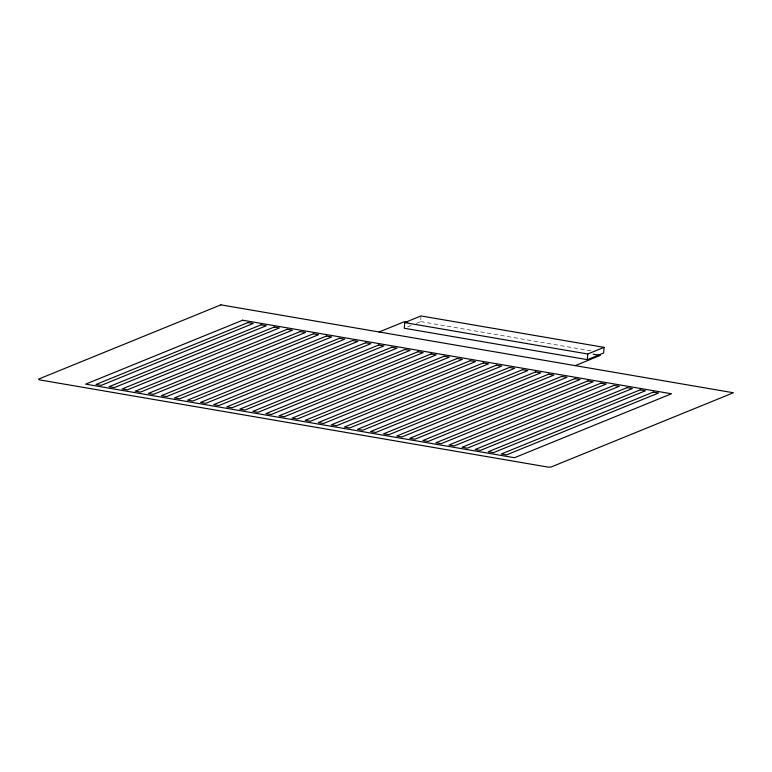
<?xml version="1.0" encoding="UTF-8"?>
<svg xmlns="http://www.w3.org/2000/svg" width="772" height="772" viewBox="0 0 772 772"><rect width="100%" height="100%" fill="white"/><g stroke="black" fill="none" stroke-linecap="round" stroke-linejoin="round"><path stroke-width="0.58" stroke-dasharray="3.86 2.9" d="M416.282 323.381L420.634 321.606L420.933 317.08M407.577 326.923L411.93 325.147M420.634 321.606L591.786 350.961"/><path stroke-width="1.16" d="M404.682 322.599L404.306 328.254L587.347 359.655L603.675 353.007L604.051 347.352L421.01 315.951L404.682 322.599L587.724 354.001L604.051 347.352M587.347 359.655L587.724 354.001M379.1 331.989L404.219 321.76L407.78 322.368M575.208 365.629L600.327 355.4L593.195 354.174M220.898 304.853L38.967 378.946A3.696 0.83 3.8 0 0 38.6 379.264L39.285 379.766A2.596 0.589 3.8 0 0 40.144 379.978L547.416 466.992A2.596 0.589 3.8 0 0 548.477 467.118L550.513 467.079A3.696 0.83 3.8 0 0 551.459 466.857L733.4 392.765L220.898 304.853M242.64 320.216L85.653 384.147L514.48 457.709L671.466 393.778L242.64 320.216M247.976 322.58L96.008 384.466L101.238 385.363L253.206 323.478L247.976 322.58M261.052 324.819L109.084 386.714L114.314 387.612L266.282 325.716L261.052 324.819M274.128 327.067L122.15 388.953L127.38 389.85L279.348 327.965L274.128 327.067M287.194 329.306L135.225 391.201L140.456 392.099L292.424 330.204L287.194 329.306M300.269 331.555L148.301 393.44L153.531 394.338L305.5 332.452L300.269 331.555M313.345 333.793L161.377 395.689L166.607 396.576L318.575 334.691L313.345 333.793M326.421 336.042L174.453 397.927L179.683 398.825L331.651 336.93L326.421 336.042M339.497 338.281L187.528 400.166L192.749 401.064L344.727 339.178L339.497 338.281M352.563 340.52L200.595 402.415L205.825 403.312L357.793 341.417L352.563 340.52M365.638 342.768L213.67 404.653L218.901 405.551L370.869 343.665L365.638 342.768M378.714 345.007L226.746 406.902L231.976 407.799L383.945 345.904L378.714 345.007M391.79 347.255L239.822 409.141L245.052 410.038L397.02 348.153L391.79 347.255M404.866 349.494L252.898 411.38L258.118 412.277L410.096 350.392L404.866 349.494M417.932 351.733L265.964 413.628L271.194 414.525L423.162 352.63L417.932 351.733M431.008 353.981L279.039 415.867L284.27 416.764L436.238 354.879L431.008 353.981M444.083 356.22L292.115 418.115L297.345 419.013L449.314 357.118L444.083 356.22M457.159 358.469L305.191 420.354L310.421 421.251L462.389 359.366L457.159 358.469M470.235 360.707L318.267 422.593L323.497 423.49L475.465 361.605L470.235 360.707M483.311 362.946L331.333 424.841L336.563 425.739L488.531 363.844L483.311 362.946M496.377 365.195L344.408 427.08L349.639 427.977L501.607 366.092L496.377 365.195M509.452 367.433L357.484 429.328L362.715 430.226L514.683 368.331L509.452 367.433M522.528 369.682L370.56 431.567L375.79 432.465L527.758 370.579L522.528 369.682M535.604 371.921L383.636 433.816L388.866 434.713L540.834 372.818L535.604 371.921M548.68 374.169L396.712 436.055L401.932 436.952L553.91 375.067L548.68 374.169M561.746 376.408L409.778 438.293L415.008 439.191L566.976 377.305L561.746 376.408M574.822 378.647L422.853 440.542L428.084 441.439L580.052 379.544L574.822 378.647M587.897 380.895L435.929 442.781L441.159 443.678L593.128 381.793L587.897 380.895M600.973 383.134L449.005 445.029L454.235 445.927L606.203 384.031L600.973 383.134M614.049 385.382L462.081 447.268L467.311 448.165L619.279 386.28L614.049 385.382M627.115 387.621L475.147 449.507L480.377 450.404L632.345 388.519L627.115 387.621M640.191 389.86L488.222 451.755L493.453 452.653L645.421 390.757L640.191 389.86M653.266 392.108L501.298 453.994L506.528 454.891L658.497 393.006L653.266 392.108"/></g></svg>
